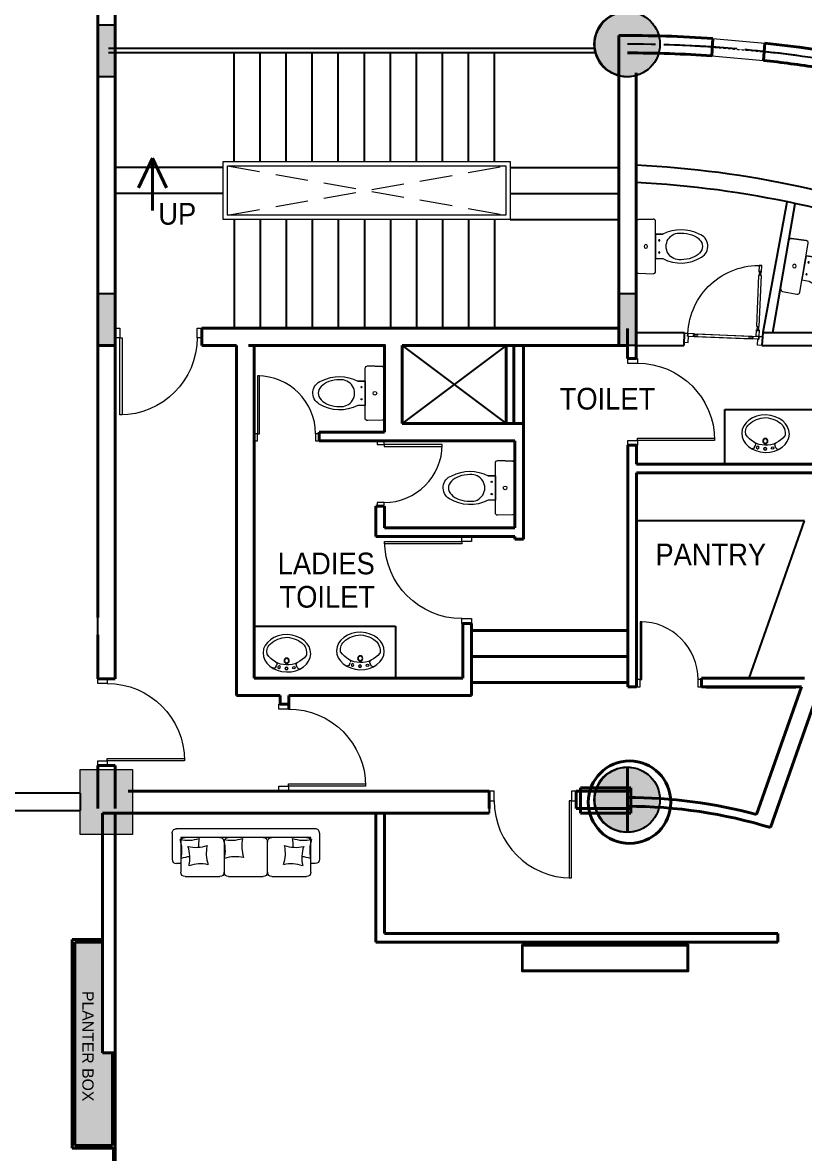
# Model space of a CAD drawing. Header units: inches. Extents: x 150067 to 167379, y -92057 to -49035.
# Drawn here: x 164591 to 165491, y -64772 to -63470 of the extents above; entities that cross this region are included whole.
import ezdxf

# ---------------------------------------------------------------- set-up
doc = ezdxf.new("R2010")
doc.units = ezdxf.units.IN
doc.header["$LTSCALE"] = 0.1
doc.header["$MEASUREMENT"] = 0
doc.linetypes.add('DASHED2', pattern=[0.375, 0.25, -0.125])
doc.linetypes.add('HIDDEN', pattern=[0.375, 0.25, -0.125])
for name, color, linetype, lineweight in [('DOOR', 10, 'Continuous', 15), ('FURN', 161, 'Continuous', 13), ('HAT', 253, 'Continuous', 25), ('Layer4', 10, 'Continuous', 25), ('Plastered Wall', 1, 'Continuous', 0), ('STAIR', 142, 'Continuous', 25), ('thin ha', 253, 'Continuous', 5), ('wall', 6, 'Continuous', 40), ('win', 102, 'Continuous', 20)]:
    doc.layers.add(name, color=color, linetype=linetype, lineweight=lineweight)
for name, color, linetype in [('Doors & windows', 232, 'Continuous'), ('Layer1', 7, 'Continuous'), ('TEXT', 7, 'Continuous'), ('Wall IE', 1, 'Continuous')]:
    doc.layers.add(name, color=color, linetype=linetype)
doc.styles.add('1MM', font='arial.ttf', dxfattribs={"height": 1000})
doc.styles.add('DUTCH', font='arial.ttf')
doc.linetypes.add('ZIGZAG', pattern='A,0.0001,-0.2,[131,ltypeshp.shx,S=0.2,R=0,X=-0.2,Y=0],-0.4,[131,ltypeshp.shx,S=0.2,R=180,X=0.2,Y=0],-0.2', length=0.8001)

# ---------------------------------------------------------------- blocks, each defined once
blk = doc.blocks.new('A$C764D24B9')
at = {"layer": 'DOOR'}
for points in [[(0.056, 0.111), (0.083, 0.111), (0.083, 1), (0.056, 1)], [(0, 0), (0.056, 0), (0.056, 0.111), (0, 0.111)], [(0.944, 0), (1, 0), (1, 0.111), (0.944, 0.111)]]:
    blk.add_lwpolyline(points, close=True, dxfattribs=at)
blk.add_arc((0.056, 0.111), 0.889, 0, 90, dxfattribs=at)
blk = doc.blocks.new('WC1')
at = {"layer": 'DOOR'}
for p, q in [((-29.3, -7.5), (-29.8, -22.7)), ((24.3, -5), (-26.8, -5))]:
    blk.add_line(p, q, dxfattribs=at)
for points in [[(26.8, -7.5), (27.3, -22.7, -0.423393), (24.7, -25.4), (-27.3, -25.4, -0.423393), (-29.8, -22.7), (-29.3, -7.5, -0.405093), (-26.8, -5), (24.3, -5, -0.405093), (26.8, -7.5, -0.407682)], [(11.5, -25.4), (11.5, -33, -0.265683), (10, -73.3, -0.649464), (-14.1, -70.9, -0.243179), (-14, -33), (-14, -25.4), (11.5, -25.4)], [(12.6, -52, 1.119632), (-15.2, -52, 17.71796)]]:
    blk.add_lwpolyline(points, format="xyb", dxfattribs=at)
blk.add_lwpolyline([(-14, -25.4), (-14, -33)], dxfattribs=at)
for centre, radius in [((-1.3, -15.2), 1.91), ((-7.6, -29.2), 0.636), ((5.1, -29.2), 0.636)]:
    blk.add_circle(centre, radius, dxfattribs=at)
blk.add_arc((-26.8, -7.5), 2.54, 90, 178.2101, dxfattribs=at)
blk.add_ellipse((-1.3, -52), major_axis=(0, -22.4), ratio=0.622298, start_param=4.712389, end_param=7.853982, dxfattribs=at)
blk = doc.blocks.new('WB5')
at = {"layer": 'DOOR'}
for p, q in [((4.7, 11.3), (6.8, 10.5)), ((5.3, -11), (7.3, -10.1))]:
    blk.add_line(p, q, dxfattribs=at)
for points in [[(2.4, 0.1, 1), (5, 0.1, 1)], [(3.2, 7.9, 1), (5.9, 7.9, 1)], [(3.6, -7.7, -1), (6.3, -7.6, -1)]]:
    blk.add_lwpolyline(points, format="xyb", close=True, dxfattribs=at)
for centre, radius in [((3.7, 0.1), 1.32), ((11.8, 0.3), 2.73), ((11.8, 0.3), 2.19)]:
    blk.add_circle(centre, radius, dxfattribs=at)
for centre, radius, start, end in [((5.6, 13.6), 2.49, 151.6403, 249.4649), ((32.6, 0.8), 25.2, 127.6693, 236.45), ((18.2, 19.4), 1.66, 91.5976, 127.6693), ((7.7, 12.8), 2.49, 249.4649, 334.3015), ((6.3, -13.3), 2.49, 113.4041, 211.2287), ((8.3, -12.4), 2.49, 28.5675, 113.4041)]:
    blk.add_arc(centre, radius, start, end, dxfattribs=at)
blk.add_ellipse((19.5, 0.5), major_axis=(-0.6, 24.9), ratio=0.783308, dxfattribs=at)
blk.add_open_spline([(18.7, -20.2), (23.5, -20.6), (25, -20), (30.8, -16.4), (34.3, -10.8), (37.3, 2.3), (34.9, 9.5), (28.9, 18.7), (25, 21.3), (18.2, 21.1)], degree=3, knots=[3.262053, 3.262053, 3.262053, 3.262053, 3.577225, 3.577225, 4.479784, 4.479784, 5.382343, 5.382343, 6.141594, 6.141594, 6.141594, 6.141594], dxfattribs=at)
blk = doc.blocks.new('yttu')
at = {"layer": 'thin ha', "linetype": 'Continuous', "lineweight": 20, "ltscale": 0.1}
blk.add_hatch(color=2, dxfattribs=at).paths.add_polyline_path([(-6879.58, -1156.369), (-6878.83, -1156.369), (-6878.83, -1156.969), (-6879.58, -1156.969)])
at = {"layer": 'thin ha', "color": 2, "linetype": 'Continuous', "lineweight": 20, "ltscale": 0.1}
blk.add_lwpolyline([(-6879.58, -1156.369), (-6878.83, -1156.369), (-6878.83, -1156.969), (-6879.58, -1156.969)], close=True, dxfattribs=at)
blk = doc.blocks.new('3seat')
at = {"layer": 'FURN'}
for p, q in [((-65, 55), (-65, 20)), ((-20, 60), (-60, 60)), ((-15, 55), (-15, 20)), ((30, 60), (-10, 60)), ((35, 20), (35, 55)), ((80, 60), (40, 60)), ((85, 20), (85, 55)), ((-75, 10), (-75, 40)), ((-70, 45), (-65, 45)), ((-65, 45), (-65, 15)), ((85, 15), (85, 45)), ((85, 45), (90, 45)), ((95, 10), (95, 40)), ((-65, 15), (85, 15)), ((-60, 15), (-20, 15)), ((-10, 15), (-20, 15)), ((-10, 15), (30, 15)), ((-70, 5), (90, 5))]:
    blk.add_line(p, q, dxfattribs=at)
at = {"layer": 'FURN', "color": 1, "extrusion": (0.000552574, -0.000613507, 1)}
for centre, start, end in [((-104.8, 30.2, -5.9), 341.6152, 12.482), ((-51.6, 78.2, -5.9), 251.6152, 265.9556), ((-95.7, 38.4, -5.9), 341.6152, 12.482), ((-42.4, 86.5, -5.9), 251.6152, 282.482), ((5.6, 33.2, -5.9), 161.6152, 192.482), ((-47.6, -14.9, -5.9), 71.6152, 102.482), ((-3.5, 24.9, -5.9), 178.1416, 192.482), ((-56.8, -23.1, -5.9), 71.6152, 102.482)]:
    blk.add_arc(centre, 41.2, start, end, dxfattribs=at)
at = {"layer": 'FURN', "color": 1, "extrusion": (-0.000552574, -0.000613507, 1)}
for centre, start, end in [((21.6, 78.2, -5.9), 257.518, 288.3848), ((74.8, 30.2, -5.9), 167.518, 198.3848), ((62.4, 86.5, -5.9), 257.518, 288.3848), ((14.4, 33.2, -5.9), 347.518, 18.3848), ((115.7, 38.4, -5.9), 167.518, 198.3848), ((71.6, 78.2, -5.9), 274.0444, 288.3848), ((124.8, 30.2, -5.9), 167.518, 198.3848), ((-26.5, 24.9, -5.9), 347.518, 18.3848), ((67.6, -14.9, -5.9), 77.518, 108.3848), ((23.5, 24.9, -5.9), 347.518, 1.8584), ((26.8, -23.1, -5.9), 77.518, 108.3848), ((76.8, -23.1, -5.9), 77.518, 108.3848)]:
    blk.add_arc(centre, 41.2, start, end, dxfattribs=at)
at = {"layer": 'FURN', "extrusion": (0, 0, -1)}
for centre, major_axis, start_param, end_param in [((-60, 55), (-3.54, 3.54), 5.497787, 7.068583), ((-20, 55), (3.54, 3.54), -0.785398, 0.785398), ((-10, 55), (-3.54, 3.54), 5.497787, 7.068583), ((30, 55), (3.54, 3.54), -0.785398, 0.785398), ((40, 55), (-3.54, 3.54), 5.497787, 7.068583), ((80, 55), (3.54, 3.54), -0.785398, 0.785398), ((-70, 40), (-3.54, 3.54), 5.497787, 7.068583), ((-60, 20), (3.54, 3.54), 2.356194, 3.926991), ((-20, 20), (-3.54, 3.54), 2.356194, 3.926991), ((-10, 20), (3.54, 3.54), 2.356194, 3.926991), ((30, 20), (-3.54, 3.54), 2.356194, 3.926991), ((40, 20), (3.54, 3.54), 2.356194, 3.926991), ((80, 20), (-3.54, 3.54), 2.356194, 3.926991), ((90, 10), (-3.54, 3.54), 2.356194, 3.926991)]:
    blk.add_ellipse(centre, major_axis=major_axis, ratio=1, start_param=start_param, end_param=end_param, dxfattribs=at)
at = {"layer": 'FURN'}
for centre, start_param, end_param in [((90, 40), 5.497787, 7.068583), ((-70, 10), 2.356194, 3.926991)]:
    blk.add_ellipse(centre, major_axis=(3.54, 3.54), ratio=1, start_param=start_param, end_param=end_param, dxfattribs=at)
blk = doc.blocks.new('Door 90')
at = {"layer": 'Doors & windows', "color": 7, "lineweight": 9, "ltscale": 24}
for p, q in [((-10.2, 86), (-10.2, 90)), ((0, 85), (-7, 85)), ((0, 90), (0, 85))]:
    blk.add_line(p, q, dxfattribs=at)
at = {"layer": 'Doors & windows', "color": 251, "lineweight": 9, "ltscale": 24}
for p, q in [((-10.2, 78.3), (-10.2, 11.7)), ((-7, 78.3), (-7, 11.7))]:
    blk.add_line(p, q, dxfattribs=at)
at = {"layer": 'Doors & windows', "color": 7, "lineweight": 9, "ltscale": 24}
for points in [[(-10.2, 90), (0, 90), (0, 85), (-7, 85), (-7, 86), (-10.2, 86), (-10.2, 90)], [(-85.4, 5), (-84.4, 5), (-84.4, 4), (-92, 4), (-92, 7.2), (-84.4, 7.2), (-84.4, 6.3), (-85.4, 6.3), (-85.4, 5)], [(-80.4, 6.2), (-85.4, 6.2), (-85.4, 5), (-80.4, 5)], [(-80.4, 6.2), (-80.4, 7.2), (-21.8, 7.2), (-21.8, 6.2)], [(-21.8, 5), (-21.8, 4), (-80.4, 4), (-80.4, 5)], [(-21.8, 5), (-16.8, 5), (-16.8, 6.2), (-21.8, 6.2)], [(-16.8, 5), (-17.8, 5), (-17.8, 4), (-10.2, 4), (-10.2, 7.2), (-17.8, 7.2), (-17.8, 6.3), (-16.8, 6.3), (-16.8, 5)], [(-10.2, 0), (0, 0), (0, 5), (-7, 5), (-7, 4), (-10.2, 4), (-10.2, 0)]]:
    blk.add_lwpolyline(points, dxfattribs=at)
at = {"layer": 'Doors & windows', "color": 251, "lineweight": 9, "ltscale": 24}
for points in [[(-9.2, 79.3), (-9.2, 78.3), (-10.2, 78.3), (-10.2, 85.9), (-7, 85.9), (-7, 78.3), (-7.9, 78.3), (-7.9, 79.3), (-9.2, 79.3)], [(-9.2, 74.3), (-9.2, 79.3), (-8, 79.3), (-8, 74.3)], [(-9.2, 74.3), (-10.2, 74.3), (-10.2, 15.7), (-9.2, 15.7)], [(-8, 15.7), (-7, 15.7), (-7, 74.3), (-8, 74.3)], [(-8, 15.7), (-8, 10.7), (-9.2, 10.7), (-9.2, 15.7)], [(-9.2, 10.7), (-9.2, 11.7), (-10.2, 11.7), (-10.2, 4.1), (-7, 4.1), (-7, 11.7), (-7.9, 11.7), (-7.9, 10.7), (-9.2, 10.7)]]:
    blk.add_lwpolyline(points, dxfattribs=at)
at = {"layer": 'Doors & windows', "color": 1, "lineweight": 9, "ltscale": 24}
blk.add_arc((-10.2, 4), 81.8, 90, 180, dxfattribs=at)
at = {"layer": 'Plastered Wall', "lineweight": 9, "ltscale": 24}
blk.add_line((-10.2, 4.1), (-10.2, 4), dxfattribs=at)
blk = doc.blocks.new('A$C35A45959')
at = {"layer": 'Doors & windows', "ltscale": 75, "xscale": 0.7777777777773736, "yscale": 0.7777777777773736, "zscale": 0.7777777777773736, "rotation": 270}
blk.add_blockref('Door 90', (0, 0), dxfattribs=at)

msp = doc.modelspace()

# ---------------------------------------------------------------- hatches: boundary and pattern name
at = {"linetype": 'ByBlock'}
msp.add_hatch(color=0, dxfattribs=at).paths.add_polyline_path([(165277.63, -63781.71), (165297.63, -63781.71), (165297.63, -63841.71), (165277.63, -63841.71)])
at = {"layer": 'Layer4', "linetype": 'Continuous', "ltscale": 0.1}
h = msp.add_hatch(color=7, dxfattribs=at)
edge = h.paths.add_edge_path()
edge.add_arc((165287.63, -63494.84), 37.5, 0, 360)
for points in [[(164677.59, -63532.34), (164677.59, -63472.34), (164697.59, -63472.34), (164697.59, -63532.34)], [(164677.65, -63841.71), (164677.65, -63781.71), (164697.65, -63781.71), (164697.65, -63841.71)]]:
    msp.add_hatch(color=256, dxfattribs=at).paths.add_polyline_path(points)
h = msp.add_hatch(color=7, dxfattribs=at)
edge = h.paths.add_edge_path()
edge.add_arc((165287.63, -64364.84), 37.5, 0, 360)
at = {"layer": 'thin ha', "linetype": 'Continuous', "lineweight": 20, "ltscale": 0.1}
h = msp.add_hatch(color=2, dxfattribs=at)
edge = h.paths.add_edge_path()
edge.add_arc((165287.13, -63494.84), 38, 0, 360)
for points in [[(164677.63, -63472.34), (164697.63, -63472.34), (164697.63, -63532.34), (164677.63, -63532.34)], [(164677.63, -63781.71), (164697.63, -63781.71), (164697.63, -63841.71), (164677.63, -63841.71)], [(165277.63, -63781.71), (165297.63, -63781.71), (165297.63, -63841.71), (165277.63, -63841.71)]]:
    msp.add_hatch(color=2, dxfattribs=at).paths.add_polyline_path(points)
h = msp.add_hatch(color=2, dxfattribs=at)
edge = h.paths.add_edge_path()
edge.add_arc((165287.13, -64364.84), 38, 0, 360)
at = {"layer": 'wall'}
h = msp.add_hatch(dxfattribs=at)
h.set_pattern_fill('GRASS', color=256, scale=10)
h.set_pattern_definition([(90, (156008.7636, -61199.197), (-7.071068, 7.071068), [1.875, -12.267136]), (45, (156008.764, -61199.197), (-7.071068, 7.071068), [1.875, -8.125]), (135, (156008.764, -61199.197), (-7.071068, -7.071068), [1.875, -8.125])])
h.paths.add_polyline_path([(164651.15, -64762.96), (164694.63, -64762.96), (164694.63, -64656.24), (164683.15, -64656.24), (164683.15, -64528.67), (164651.15, -64528.67)])
h.paths.add_polyline_path([(164683.15, -65221.19), (164694.63, -65221.19), (164694.63, -65084.47), (164651.15, -65084.47), (164651.15, -65348.75), (164683.15, -65348.75)])
h.paths.add_polyline_path([(164676.17, -64581.76), (164676.17, -64721.98), (164656.67, -64721.98), (164656.67, -64581.76)], flags=24)
h.paths.add_polyline_path([(164676.17, -65103.36), (164676.17, -65243.57), (164656.67, -65243.57), (164656.67, -65103.36)], flags=24)

# ---------------------------------------------------------------- linework, layer by layer
at = {"color": 0, "linetype": 'ByBlock'}
for p, q in [((165277.63, -63484.87, 23680.86), (165277.63, -63841.71, 23680.86)), ((165297.63, -63527.91, 23680.86), (165297.63, -63841.71, 23680.86)), ((165153.09, -63696.71, 23680.86), (165277.63, -63696.71, 23680.86)), ((165287.63, -63856.65, 23680.86), (165287.63, -63822.02, 23680.86)), ((165297.63, -63856.65, 23680.86), (165297.63, -63822.02, 23680.86)), ((165277.82, -63841.71, 23680.86), (165168.09, -63841.71, 23680.86)), ((165288.09, -63841.71, 23680.86), (165168.09, -63841.71, 23680.86)), ((165277.82, -63841.71, 23680.86), (165168.09, -63841.71, 23680.86)), ((165287.8, -63856.71, 23680.86), (165298.09, -63856.71, 23680.86)), ((165288.09, -64234.84, 23680.86), (165288.09, -63956.71, 23680.86)), ((165288.09, -63956.71, 23680.86), (165298.09, -63956.71, 23680.86)), ((165298.09, -63956.71, 23680.86), (165298.09, -63978.51, 23680.86)), ((165577.76, -63978.51, 23680.86), (165298.09, -63978.51, 23680.86)), ((165574.26, -63988.51, 23680.86), (165298.09, -63988.51, 23680.86)), ((165298.09, -63988.51, 23680.86), (165298.09, -64224.84, 23680.86)), ((165491.43, -64043.51, 23680.86), (165298.09, -64043.51, 23680.86)), ((165427.94, -64224.84, 23680.86), (165491.43, -64043.51, 23680.86)), ((165108.09, -64169.84, 23680.86), (165288.09, -64169.84, 23680.86)), ((165108.09, -64199.84, 23680.86), (165288.09, -64199.84, 23680.86)), ((165108.09, -64229.84, 23680.86), (165288.09, -64229.84, 23680.86)), ((165298.09, -64224.84, 23680.86), (165298.09, -64234.84, 23680.86)), ((165373.09, -64224.84, 23680.86), (165491.51, -64224.84, 23680.86)), ((165373.09, -64234.84, 23680.86), (165373.09, -64224.84, 23680.86)), ((165373.09, -64234.84, 23680.86), (165488.01, -64234.84, 23680.86))]:
    msp.add_line(p, q, dxfattribs=at)
at = {"color": 0, "linetype": 'ByBlock', "elevation": 23680.86}
for points in [[(165152.63, -63696.71), (165277.63, -63696.71)], [(165153.02, -63696.71), (165278.02, -63696.71)], [(165298.09, -64234.84), (165288.09, -64234.84)]]:
    msp.add_lwpolyline(points, dxfattribs=at)
msp.add_lwpolyline([(165277.63, -63781.71), (165297.63, -63781.71), (165297.63, -63841.71), (165277.63, -63841.71)], close=True, dxfattribs=at)
at = {"color": 0, "linetype": 'ByBlock', "elevation": 23680.78, "flags": 128}
msp.add_lwpolyline([(165481.77, -64235.3), (165378.47, -64235.3)], dxfattribs=at)
at = {"layer": 'DOOR', "linetype": 'HIDDEN', "ltscale": 1500}
for p, q in [((164827.2, -63691.71, 23673.74), (165147.63, -63634.84, 23673.74)), ((164827.2, -63634.84, 23673.74), (165147.63, -63691.71, 23673.74))]:
    msp.add_line(p, q, dxfattribs=at)
at = {"layer": 'DOOR', "linetype": 'Continuous', "ltscale": 0.1, "elevation": 23673.74}
for points in [[(164822.2, -63629.84), (165152.63, -63629.84), (165152.63, -63696.71), (164822.2, -63696.71)], [(164827.2, -63634.84), (165147.63, -63634.84), (165147.63, -63691.71), (164827.2, -63691.71)]]:
    msp.add_lwpolyline(points, close=True, dxfattribs=at)
at = {"layer": 'HAT', "linetype": 'Continuous', "ltscale": 0.1, "elevation": 23680.86}
msp.add_lwpolyline([(165277.63, -63499.84), (165277.63, -63484.87)], dxfattribs=at)
at = {"layer": 'Layer1', "color": 6, "linetype": 'Continuous', "ltscale": 0.1}
for p, q in [((165471.16, -63676.57, 23680.78), (165443.54, -63826.71, 23680.86)), ((165455.11, -63826.71, 23680.86), (165481.01, -63678.29, 23680.78)), ((165297.63, -63841.71, 23680.86), (165297.63, -63826.71, 23680.86)), ((165297.63, -63826.71, 23680.86), (165352.63, -63826.71, 23680.86)), ((165352.63, -63826.71, 23680.86), (165353.17, -63826.71, 23680.86)), ((165353.17, -63826.71, 23680.86), (165352.63, -63841.71, 23680.86)), ((165443.54, -63826.71, 23680.86), (165442.63, -63841.71, 23680.86)), ((165443.54, -63826.71, 23680.86), (165630.91, -63826.71, 23680.86)), ((165297.63, -63841.71, 23680.86), (165352.63, -63841.71, 23680.86)), ((165442.63, -63841.71, 23680.86), (165619.89, -63841.71, 23680.86)), ((165399.68, -63978.51, 23680.86), (165399.68, -63915.46, 23680.86)), ((165399.68, -63915.46, 23680.86), (165593.05, -63915.46, 23680.86)), ((164677.59, -64174.84, 23680.86), (164677.59, -64154.84, 23680.86)), ((164657.63, -64357.34, 23680.86), (164012.59, -64357.34, 23680.86)), ((164657.63, -64377.34, 23680.86), (164657.63, -64357.34, 23680.86)), ((164012.59, -64377.34, 23680.86), (164657.63, -64377.34, 23680.86)), ((165128.39, -64374.84, 23680.86), (165128.39, -64380.16, 23680.78))]:
    msp.add_line(p, q, dxfattribs=at)
at = {"layer": 'Layer1', "color": 6, "linetype": 'Continuous', "ltscale": 0.1, "elevation": 23680.86}
for points in [[(165166.33, -64531.7), (165357.62, -64531.7), (165357.62, -64562.43), (165166.33, -64562.43)], [(165167.33, -64532.7), (165356.62, -64532.7), (165356.62, -64561.43), (165167.33, -64561.43)]]:
    msp.add_lwpolyline(points, close=True, dxfattribs=at)
at = {"layer": 'Layer1', "color": 6, "linetype": 'Continuous', "ltscale": 0.1}
for radius, start, end in [(1175.34, 68.45168, 87.11343), (1155.34, 68.41269, 87.06342)]:
    msp.add_arc((165238.45, -64807.88, 23680.78), radius, start, end, dxfattribs=at)
at = {"layer": 'Layer4', "linetype": 'Continuous', "ltscale": 0.1}
for p, q in [((165148.09, -63841.71, 23680.86), (165148.09, -63931.71, 23680.86)), ((165156.63, -63931.71, 23680.86), (165156.63, -63841.71, 23680.86)), ((165157.67, -63931.71, 23680.86), (165157.67, -63841.71, 23680.86)), ((165491.43, -64043.51, 23680.86), (165298.09, -64043.51, 23680.86)), ((165427.94, -64224.84, 23680.86), (165491.43, -64043.51, 23680.86)), ((164857.63, -64164.84, 23680.86), (165020.76, -64164.84, 23680.86)), ((165020.76, -64164.84, 23680.86), (165020.76, -64224.84, 23680.86))]:
    msp.add_line(p, q, dxfattribs=at)
for points, elevation in [([(164677.59, -63532.34), (164677.59, -63472.34), (164697.59, -63472.34), (164697.59, -63532.34)], 23680.86), ([(164677.65, -63841.71), (164677.65, -63781.71), (164697.65, -63781.71), (164697.65, -63841.71)], 23673.74)]:
    msp.add_lwpolyline(points, close=True, dxfattribs=dict(at, elevation=elevation))
at = {"layer": 'Layer4', "linetype": 'Continuous', "ltscale": 0.1, "elevation": 23680.86}
for points in [[(165249.46, -63499.84), (164690.13, -63499.84)], [(165249.46, -63499.84), (164690.13, -63499.84)], [(165249.46, -63499.84), (164690.13, -63499.84)], [(165250.47, -63504.84), (164690.13, -63504.84)], [(165250.47, -63504.84), (164690.13, -63504.84)], [(165250.47, -63504.84), (164690.13, -63504.84)], [(165251.43, -63504.84), (164697.59, -63504.84)], [(165148.09, -63841.71), (165028.09, -63931.71)], [(165028.09, -63841.71), (165148.09, -63931.71)], [(165148.09, -63841.71), (165028.09, -63931.71)], [(165028.09, -63841.71), (165148.09, -63931.71)]]:
    msp.add_lwpolyline(points, dxfattribs=at)
at = {"layer": 'Layer4', "color": 7, "linetype": 'Continuous', "ltscale": 0.1}
for centre in [(165287.63, -63494.84, 23680.86), (165287.63, -64364.84, 23680.86)]:
    msp.add_circle(centre, 37.5, dxfattribs=at)
at = {"layer": 'Layer4', "color": 1, "linetype": 'HIDDEN', "ltscale": 2500}
for start in [270, 30]:
    msp.add_arc((165287.63, -64937.34, 23680.86), 1442.5, start, 90, dxfattribs=at)
at = {"layer": 'STAIR', "linetype": 'Continuous', "ltscale": 0.1}
for p, q in [((164834.72, -63629.84, 23673.74), (164834.72, -63504.84, 23680.86)), ((164864.72, -63629.84, 23673.74), (164864.72, -63504.84, 23680.86)), ((164894.72, -63629.84, 23673.74), (164894.72, -63504.84, 23680.86)), ((164924.72, -63629.84, 23673.74), (164924.72, -63504.84, 23680.86)), ((164954.72, -63629.84, 23673.74), (164954.72, -63504.84, 23680.86)), ((164984.72, -63629.84, 23673.74), (164984.72, -63504.84, 23680.86)), ((165014.72, -63629.84, 23673.74), (165014.72, -63504.84, 23680.86)), ((165044.72, -63629.84, 23673.74), (165044.72, -63504.84, 23680.86)), ((165074.72, -63629.84, 23673.74), (165074.72, -63504.84, 23680.86)), ((165104.72, -63629.84, 23673.74), (165104.72, -63504.84, 23680.86)), ((165134.72, -63629.84, 23673.74), (165134.72, -63504.84, 23680.86)), ((164821.74, -63636.71, 23680.86), (164697.2, -63636.71, 23680.86)), ((165153.09, -63636.71, 23680.86), (165277.63, -63636.71, 23680.86)), ((164821.74, -63666.71, 23680.86), (164697.2, -63666.71, 23680.86)), ((165153.09, -63666.71, 23680.86), (165277.63, -63666.71, 23680.86)), ((164834.72, -63696.71, 23673.74), (164834.72, -63821.71, 23680.86)), ((164864.72, -63696.71, 23673.74), (164864.72, -63821.71, 23680.86)), ((164894.72, -63696.71, 23673.74), (164894.72, -63821.71, 23680.86)), ((164924.72, -63696.71, 23673.74), (164924.72, -63821.71, 23680.86)), ((164954.72, -63696.71, 23673.74), (164954.72, -63821.71, 23680.86)), ((164984.72, -63696.71, 23673.74), (164984.72, -63821.71, 23680.86)), ((165014.72, -63696.71, 23673.74), (165014.72, -63821.71, 23680.86)), ((165044.72, -63696.71, 23673.74), (165044.72, -63821.71, 23680.86)), ((165074.72, -63696.71, 23673.74), (165074.72, -63821.71, 23680.86)), ((165104.72, -63696.71, 23673.74), (165104.72, -63821.71, 23680.86)), ((165134.72, -63696.71, 23673.74), (165134.72, -63821.71, 23680.86)), ((165153.09, -63696.71, 23680.86), (165277.63, -63696.71, 23680.86))]:
    msp.add_line(p, q, dxfattribs=at)
for points, elevation in [([(164822.14, -63636.71), (164697.14, -63636.71)], 23680.86), ([(164822.2, -63636.71), (164697.2, -63636.71)], 23673.74), ([(165152.63, -63636.71), (165277.63, -63636.71)], 23680.86), ([(165153.02, -63636.71), (165278.02, -63636.71)], 23680.86), ([(164822.14, -63666.71), (164697.14, -63666.71)], 23680.86), ([(164822.2, -63666.71), (164697.2, -63666.71)], 23673.74), ([(165152.63, -63666.71), (165277.63, -63666.71)], 23680.86), ([(165153.02, -63666.71), (165278.02, -63666.71)], 23680.86), ([(165152.63, -63696.71), (165277.63, -63696.71)], 23680.86), ([(165153.02, -63696.71), (165278.02, -63696.71)], 23680.86)]:
    msp.add_lwpolyline(points, dxfattribs=dict(at, elevation=elevation))
at = {"layer": 'thin ha', "color": 2, "linetype": 'Continuous', "lineweight": 20, "ltscale": 0.1, "elevation": 23680.86}
for points in [[(164677.63, -63472.34), (164697.63, -63472.34), (164697.63, -63532.34), (164677.63, -63532.34)], [(164677.63, -63781.71), (164697.63, -63781.71), (164697.63, -63841.71), (164677.63, -63841.71)], [(165277.63, -63781.71), (165297.63, -63781.71), (165297.63, -63841.71), (165277.63, -63841.71)]]:
    msp.add_lwpolyline(points, close=True, dxfattribs=at)
at = {"layer": 'thin ha', "color": 2, "linetype": 'Continuous', "lineweight": 20, "ltscale": 0.1}
for centre in [(165287.13, -63494.84, 23680.86), (165287.13, -64364.84, 23680.86)]:
    msp.add_circle(centre, 38, dxfattribs=at)
at = {"layer": 'wall', "linetype": 'Continuous', "ltscale": 0.1}
for p, q in [((164677.59, -64154.84, 23680.86), (164677.59, -63402.54, 23680.86)), ((164697.59, -63484.84, 23680.86), (164697.59, -63402.54, 23680.86)), ((164697.59, -63484.84, 23680.86), (164697.59, -63402.54, 23680.86)), ((164677.65, -63472.34, 23673.74), (164677.65, -63841.71, 23673.74)), ((164697.59, -63499.84, 23680.86), (164697.59, -63484.84, 23680.86)), ((165277.63, -63484.87, 23680.86), (165277.63, -63841.71, 23680.86)), ((165384.79, -63508.14, 23680.86), (165386.15, -63488.19, 23680.86)), ((164697.59, -63499.84, 23680.86), (164697.59, -64224.84, 23680.86)), ((165444.57, -63513.47, 23680.86), (165445.93, -63493.5, 23680.86)), ((164697.65, -63504.84, 23673.74), (164697.65, -63841.71, 23673.74)), ((165297.63, -63527.91, 23680.86), (165297.63, -63841.71, 23680.86)), ((164677.65, -63531.93, 23673.74), (164677.65, -63564.02, 23673.74)), ((164677.65, -63531.93, 23673.74), (164677.65, -63564.02, 23673.74)), ((164697.65, -63531.93, 23673.74), (164697.65, -63564.02, 23673.74)), ((164697.65, -63531.93, 23673.74), (164697.65, -63564.02, 23673.74)), ((164740.75, -63626.11, 23680.86), (164724.75, -63660.21, 23680.86)), ((164740.75, -63686.26, 23680.86), (164740.75, -63626.11, 23680.86)), ((164740.75, -63626.11, 23680.86), (164756.75, -63660.21, 23680.86)), ((164697.59, -64225.5, 23680.86), (164697.59, -63694.84, 23680.86)), ((164697.65, -63835.88, 23673.74), (164697.65, -63744.02, 23673.74)), ((164797.59, -63821.71, 23680.86), (164797.59, -63841.71, 23680.86)), ((165287.63, -63856.65, 23680.86), (165287.63, -63822.02, 23680.86)), ((165297.63, -63856.65, 23680.86), (165297.63, -63822.02, 23680.86)), ((165452.45, -64396.91, 23680.86), (165649.08, -63835.32, 23680.86)), ((164697.65, -63841.71, 23673.74), (164677.65, -63841.71, 23673.74)), ((164837.63, -63841.71, 23680.86), (164837.63, -64244.84, 23680.86)), ((164857.63, -63841.71, 23680.86), (164857.63, -64151.71, 23680.86)), ((164857.63, -63841.71, 23680.86), (164857.63, -64151.71, 23680.86)), ((164857.63, -63841.71, 23680.86), (164857.63, -64224.84, 23680.86)), ((165008.09, -63841.71, 23680.86), (165008.09, -63941.71, 23680.86)), ((165028.09, -63841.71, 23680.86), (165028.09, -63931.71, 23680.86)), ((165028.09, -63841.71, 23680.86), (165028.09, -63931.71, 23680.86)), ((165168.09, -63841.71, 23680.86), (165028.09, -63841.71, 23680.86)), ((165148.09, -63841.71, 23680.86), (165148.09, -63931.71, 23680.86)), ((165148.09, -63841.71, 23680.86), (165148.09, -63931.71, 23680.86)), ((165168.09, -63841.71, 23680.86), (165168.09, -63941.71, 23680.86)), ((165277.82, -63841.71, 23680.86), (165168.09, -63841.71, 23680.86)), ((165288.09, -63841.71, 23680.86), (165168.09, -63841.71, 23680.86)), ((165168.09, -63841.71, 23680.86), (165168.09, -63841.71, 23680.86)), ((165277.82, -63841.71, 23680.86), (165168.09, -63841.71, 23680.86)), ((165287.8, -63856.71, 23680.86), (165298.09, -63856.71, 23680.86)), ((165148.09, -63931.71, 23680.86), (165028.09, -63931.71, 23680.86)), ((165168.09, -63931.71, 23680.86), (165028.09, -63931.71, 23680.86)), ((165107.82, -63931.71, 23680.86), (165072.96, -63931.71, 23680.86)), ((165107.82, -63931.71, 23680.86), (165072.96, -63931.71, 23680.86)), ((165008.09, -63941.71, 23680.86), (164932.63, -63941.71, 23680.86)), ((164932.63, -63941.71, 23680.86), (164932.63, -63951.71, 23680.86)), ((165008.09, -63951.71, 23680.86), (164932.63, -63951.71, 23680.86)), ((165158.09, -63951.71, 23680.86), (165008.09, -63951.71, 23680.86)), ((165158.09, -63951.71, 23680.86), (165158.09, -64051.71, 23680.86)), ((165288.09, -64234.84, 23680.86), (165288.09, -63956.71, 23680.86)), ((165288.09, -63956.71, 23680.86), (165298.09, -63956.71, 23680.86)), ((165298.09, -63956.71, 23680.86), (165298.09, -63978.51, 23680.86)), ((165577.76, -63978.51, 23680.86), (165298.09, -63978.51, 23680.86)), ((165574.26, -63988.51, 23680.86), (165298.09, -63988.51, 23680.86)), ((165298.09, -63988.51, 23680.86), (165298.09, -64224.84, 23680.86)), ((165008.09, -64026.71, 23680.86), (164998.09, -64026.71, 23680.86)), ((164998.09, -64061.71, 23680.86), (164998.09, -64026.71, 23680.86)), ((165008.09, -64051.71, 23680.86), (165008.09, -64026.71, 23680.86)), ((165158.09, -64061.71, 23680.86), (164998.09, -64061.71, 23680.86)), ((165158.09, -64051.71, 23680.86), (165008.09, -64051.71, 23680.86)), ((165158.09, -64061.71, 23680.86), (165158.09, -64064.84, 23680.86)), ((165168.09, -64064.84, 23680.86), (165158.09, -64064.84, 23680.86)), ((165098.09, -64161.71, 23680.86), (165098.09, -64224.84, 23680.86)), ((165108.09, -64161.71, 23680.86), (165098.09, -64161.71, 23680.86)), ((165108.09, -64244.84, 23680.86), (165108.09, -64161.71, 23680.86)), ((164677.59, -64225.5, 23680.86), (164677.59, -64174.84, 23680.86)), ((164677.59, -64225.5, 23680.86), (164697.59, -64225.5, 23680.86)), ((164857.63, -64224.84, 23680.86), (165098.09, -64224.84, 23680.86)), ((165298.09, -64224.84, 23680.86), (165298.09, -64234.84, 23680.86)), ((165373.09, -64224.84, 23680.86), (165491.51, -64224.84, 23680.86)), ((165373.09, -64234.84, 23680.86), (165373.09, -64224.84, 23680.86)), ((165373.09, -64234.84, 23680.86), (165488.01, -64234.84, 23680.86)), ((165436.5, -64381.94, 23680.86), (165488.01, -64234.84, 23680.86)), ((164837.63, -64244.84, 23680.86), (164887.63, -64244.84, 23680.86)), ((164897.63, -64254.61, 23680.86), (164897.63, -64244.84, 23680.86)), ((164897.63, -64244.84, 23680.86), (165108.09, -64244.84, 23680.86)), ((164897.63, -64254.61, 23680.86), (164897.63, -64260.4, 23680.86)), ((164677.59, -64374.84, 23680.86), (164677.59, -64325.5, 23680.86)), ((164677.59, -64325.5, 23680.86), (164697.59, -64325.5, 23680.86)), ((164697.59, -64374.84, 23680.86), (164697.59, -64325.5, 23680.86)), ((165287.63, -64327.34, 23680.86), (165287.63, -64402.34, 23680.86)), ((164712.59, -64354.84, 23680.86), (165128.39, -64354.84, 23680.86)), ((165128.39, -64354.84, 23680.86), (165128.39, -64374.84, 23680.86)), ((165128.39, -64354.84, 23680.86), (165128.39, -64374.84, 23680.86)), ((165228.78, -64354.84, 23680.86), (165290.32, -64354.84, 23680.86)), ((165228.78, -64354.84, 23680.86), (165228.78, -64374.84, 23680.86)), ((165228.78, -64354.84, 23680.86), (165290.32, -64354.84, 23680.86)), ((165228.78, -64354.84, 23680.86), (165228.78, -64374.84, 23680.86)), ((164683.15, -64380.16, 23680.78), (164683.15, -64656.24, 23680.78)), ((164697.63, -64380.16, 23680.78), (164697.63, -64656.24, 23680.78)), ((165228.78, -64374.84, 23680.86), (165290.32, -64374.84, 23680.86))]:
    msp.add_line(p, q, dxfattribs=at)
at = {"layer": 'wall', "color": 0, "linetype": 'ZIGZAG', "ltscale": 0.1}
for p, q in [((165108.09, -64169.84, 23680.86), (165288.09, -64169.84, 23680.86)), ((165108.09, -64199.84, 23680.86), (165288.09, -64199.84, 23680.86)), ((165108.09, -64229.84, 23680.86), (165288.09, -64229.84, 23680.86))]:
    msp.add_line(p, q, dxfattribs=at)
at = {"layer": 'wall'}
for p, q in [((164997.97, -64528.82, 23680.78), (164997.97, -64380.16, 23680.78)), ((165007.97, -64518.82, 23680.78), (165007.97, -64380.16, 23680.78)), ((164648.15, -64765.96, 23680.78), (164648.15, -64525.67, 23680.78)), ((164648.15, -64525.67, 23680.78), (164683.15, -64525.67, 23680.78)), ((164651.15, -64762.96, 23680.78), (164651.15, -64528.67, 23680.78)), ((164651.15, -64528.67, 23680.78), (164683.15, -64528.67, 23680.78)), ((165461.02, -64528.82, 23680.78), (164997.97, -64528.82, 23680.78)), ((165461.02, -64518.82, 23680.78), (165007.97, -64518.82, 23680.78)), ((165461.02, -64528.82, 23680.78), (165461.02, -64518.82, 23680.78)), ((164683.15, -64656.24, 23680.78), (164697.63, -64656.24, 23680.78)), ((164694.63, -64656.24, 23680.78), (164694.63, -64762.96, 23680.78)), ((164697.63, -64656.24, 23680.78), (164697.63, -64765.96, 23680.78)), ((164694.63, -64762.96, 23680.78), (164651.15, -64762.96, 23680.78)), ((164697.63, -64765.96, 23680.78), (164648.15, -64765.96, 23680.78)), ((164695.63, -64823.71, 23680.78), (164695.63, -64765.96, 23680.78)), ((164697.63, -64823.71, 23680.78), (164697.63, -64765.96, 23680.78))]:
    msp.add_line(p, q, dxfattribs=at)
at = {"layer": 'wall', "linetype": 'Continuous', "ltscale": 0.1, "elevation": 23680.86}
for points in [[(165277.63, -63821.71), (164797.59, -63821.71)], [(164837.63, -63841.71), (164797.59, -63841.71)], [(164797.59, -63841.71), (164837.63, -63841.71)], [(164851.37, -63841.71), (164857.63, -63841.71)], [(165008.09, -63941.71), (165008.09, -63841.71), (164857.63, -63841.71)], [(164857.63, -63841.71), (164983.06, -63841.71)], [(165107.82, -63841.71), (165028.09, -63841.71)], [(165168.09, -63841.71), (165168.09, -63841.71), (165168.09, -63951.71)], [(165168.09, -64064.84), (165168.09, -63941.71), (165168.09, -63941.71)], [(165158.09, -63951.71), (165008.09, -63951.71)], [(165298.09, -64234.84), (165288.09, -64234.84)], [(164897.63, -64254.61), (164887.63, -64254.61), (164887.63, -64244.84)]]:
    msp.add_lwpolyline(points, dxfattribs=at)
at = {"layer": 'wall', "linetype": 'Continuous', "ltscale": 0.1, "elevation": 23680.78, "flags": 128}
for points in [[(165481.77, -64235.3), (165378.47, -64235.3)], [(165233.61, -64351.19), (165233.61, -64365.67)], [(165233.61, -64380.16), (165233.61, -64351.19)], [(165291.55, -64351.19), (165233.61, -64351.19)], [(165233.61, -64351.19), (165233.61, -64365.67)], [(165233.61, -64380.16), (165233.61, -64351.19)], [(165291.55, -64380.16), (165291.55, -64351.19)], [(165128.39, -64380.16), (164683.15, -64380.16)], [(165291.55, -64380.16), (165233.61, -64380.16)]]:
    msp.add_lwpolyline(points, dxfattribs=at)
at = {"layer": 'wall'}
msp.add_circle((165290.13, -64367.66, 23680.78), 47.5, dxfattribs=at)
at = {"layer": 'wall', "color": 252, "linetype": 'HIDDEN', "ltscale": 2500}
msp.add_arc((165287.63, -64936.09, 23680.86), 1801.25, 270, 90.33679, dxfattribs=at)
at = {"layer": 'wall', "linetype": 'Continuous', "ltscale": 0.1}
for centre, radius, start, end in [((165287.63, -64936.09, 23680.86), 1451.25, 86.10757, 90.39481), ((165287.63, -64936.09, 23680.86), 1451.25, 75.38678, 83.73808), ((165287.63, -64936.09, 23680.86), 1431.25, 86.10757, 90), ((165287.63, -64936.09, 23680.86), 1431.25, 81.17754, 83.70495), ((165287.63, -64937.34, 23680.86), 575, 74.99518, 90), ((165287.63, -64937.34, 23680.86), 565, 73.03954, 90)]:
    msp.add_arc(centre, radius, start, end, dxfattribs=at)
at = {"layer": 'wall'}
msp.add_arc((165296.04, -64932.29, 23680.78), 1272.5, 270.45027, 72.02234, dxfattribs=at)
at = {"layer": 'win', "color": 5}
for p, q in [((165386.15, -63488.19, 23680.86), (165445.93, -63493.5, 23680.86)), ((165384.79, -63508.14, 23680.86), (165444.57, -63513.47, 23680.86))]:
    msp.add_line(p, q, dxfattribs=at)
at = {"layer": 'win', "color": 5, "linetype": 'HIDDEN'}
msp.add_line((165385.27, -63498.15, 23680.86), (165445.04, -63503.46, 23680.86), dxfattribs=at)
at = {"layer": 'win', "color": 4, "linetype": 'Continuous', "ltscale": 0.1}
msp.add_line((165134.72, -63696.71, 23673.74), (165134.72, -63821.71, 23680.86), dxfattribs=at)
at = {"layer": 'win', "linetype": 'DASHED2'}
for radius, start, end in [(1272.5, 270.45027, 71.74026), (1252.5, 270.45383, 71.75682), (1262.5, 270.45383, 71.74847)]:
    msp.add_arc((165287.63, -64937.34, 23680.86), radius, start, end, dxfattribs=at)

# ---------------------------------------------------------------- block references
at = {"color": 0, "linetype": 'ByBlock'}
for name, p, xscale, yscale, zscale, rotation in [('WC1', (165292.12, -63729.07, 23680.86), -1.102362204808742, 1.102362204808742, 1.102362204724407, 90), ('WC1', (165463.19, -63748.94, 23680.86), -1.102362204808742, 1.102362204808742, 1.102362204724407, 80.32242828081807), ('A$C35A45959', (165442.63, -63841.71, 23680.86), -1.285714285714903, 1.285714285714902, 1.285714285714903, 357.6106786823979), ('WB5', (165446.16, -63964.79, 23680.86), -1.10236220479419, 1.102362204706878, 1.102362204724409, 270)]:
    msp.add_blockref(name, p, dxfattribs=dict(at, xscale=xscale, yscale=yscale, zscale=zscale, rotation=rotation))
at = {"color": 0, "linetype": 'ByBlock', "extrusion": (0, 0, -1), "xscale": 100.0000000014552, "yscale": 100.0000000014552, "zscale": -100.0000000013581, "rotation": 90}
msp.add_blockref('A$C764D24B9', (-165288.09, -63956.71, -23680.86), dxfattribs=at)
at = {"color": 0, "linetype": 'ByBlock', "extrusion": (0, 0, -1), "xscale": -75.00000000116415, "yscale": 75.0000000010914, "zscale": -75.00000000116415}
msp.add_blockref('A$C764D24B9', (-165298.09, -64234.84, -23680.86), dxfattribs=at)
at = {"layer": 'Layer4', "linetype": 'Continuous', "ltscale": 0.1, "yscale": 1.102362204706878, "rotation": 270}
for name, p, xscale, zscale in [('WC1', (165013.6, -63898.12, 23680.86), 1.102362204706878, 1.102362204706878), ('WC1', (165163.6, -64007.21, 23680.86), 1.102362204706878, 1.102362204706878), ('WB5', (164894.93, -64217.72, 23680.86), -1.10236220479419, 1.102362204724409), ('WB5', (164979.65, -64215.04, 23680.86), -1.10236220479419, 1.102362204724409)]:
    msp.add_blockref(name, p, dxfattribs=dict(at, xscale=xscale, zscale=zscale))
at = {"layer": 'thin ha', "color": 2, "linetype": 'Continuous', "lineweight": 20, "xscale": 100, "yscale": 100, "zscale": 100, "rotation": 90}
msp.add_blockref('yttu', (49020.72, 623553.13, 23680.86), dxfattribs=at)
at = {"layer": 'wall', "linetype": 'Continuous', "ltscale": 0.1, "extrusion": (0, 0, -1)}
for p, xscale, yscale, zscale, rotation in [((-164697.59, -63821.71, -23680.86), 100.0000000014552, 100.0000000014552, -100.0000000013581, 180), ((-165288.09, -63956.71, -23680.86), 100.0000000014552, 100.0000000014552, -100.0000000013581, 90), ((-164999.35, -63951.71, -23680.86), -75.0000000010914, 75.0000000010914, -75.0000000010914, 90), ((-165108.09, -64061.71, -23680.86), 100.0000000014552, 100.0000000014552, -100.0000000013581, 270), ((-164677.59, -64325.5, -23680.86), 100.0000000014552, 100.0000000014552, -100.0000000013581, 90), ((-164886.16, -64354.84, -23680.86), 100.0000000014552, 100.0000000014552, -100.0000000013581, 90), ((-165228.78, -64354.84, -23680.86), -100.0000000014552, 100.0000000013533, -100.0000000014552, 180)]:
    msp.add_blockref('A$C764D24B9', p, dxfattribs=dict(at, xscale=xscale, yscale=yscale, zscale=zscale, rotation=rotation))
at = {"layer": 'wall', "linetype": 'Continuous', "ltscale": 0.1, "extrusion": (0, 0, -1), "xscale": -75.00000000116415, "yscale": 75.0000000010914, "zscale": -75.00000000116415}
for p in [(-164857.63, -63951.71, -23680.86), (-165298.09, -64234.84, -23680.86)]:
    msp.add_blockref('A$C764D24B9', p, dxfattribs=at)
at = {"layer": 'Wall IE', "rotation": 180}
msp.add_blockref('3seat', (164858.22, -64393.37, 23680.78), dxfattribs=at)

# ---------------------------------------------------------------- texts
at = {"color": 0, "linetype": 'ByBlock', "style": 'DUTCH', "width": 0.9}
for s, p in [('TOILET', (165209.69, -63915.54, 23680.86)), ('PANTRY', (165319.93, -64094.84, 23680.86))]:
    msp.add_text(s, height=25, dxfattribs=at).set_placement(p)
at = {"layer": 'Layer4', "color": 0, "insert": (164672.92, -64585.01, 23680.78), "char_height": 13, "attachment_point": 1, "rotation": 270, "style": '1MM'}
msp.add_mtext_dynamic_manual_height_columns('PLANTER BOX', width=279.4483, gutter_width=10, heights=[-13.45], dxfattribs=at)
at = {"layer": 'TEXT', "style": 'DUTCH', "width": 0.9}
for s, p in [('UP', (164747.42, -63702.65, 23680.86)), ('PANTRY', (165319.93, -64094.84, 23680.86)), ('LADIES', (164884.92, -64105.27, 23680.86)), ('TOILET', (164887.03, -64143.64, 23680.86))]:
    msp.add_text(s, height=25, dxfattribs=at).set_placement(p)

doc.saveas('drawing.dxf')
